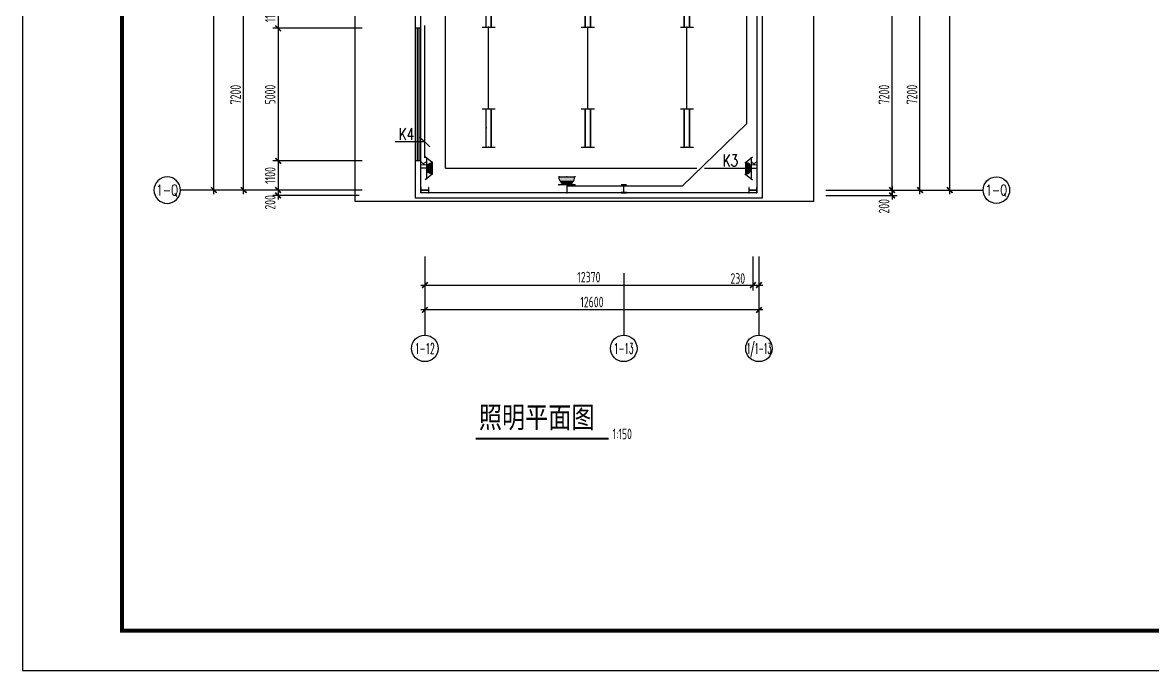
# Model space of a CAD drawing. Extents: x 696723 to 884653, y 341097 to 591307.
# Drawn here: x 750059 to 792666, y 381201 to 405625 of the extents above; entities that cross this region are included whole.
import ezdxf
from ezdxf.enums import TextEntityAlignment as Align

# ---------------------------------------------------------------- set-up
doc = ezdxf.new("R2010")
doc.units = 0
doc.header["$LTSCALE"] = 1000
doc.linetypes.add('30', pattern=[0])
doc.linetypes.add('DOTE', pattern=[2.42, 2, -0.2, 0.02, -0.2])
doc.layers.get('0').update_dxf_attribs({"linetype": 'CONTINUOUS'})
doc.layers.get('Defpoints').update_dxf_attribs({"linetype": 'CONTINUOUS'})
for name, color, linetype in [('AXIS', 253, '30'), ('AXIS_NUM', 7, 'CONTINUOUS'), ('DIM', 3, 'CONTINUOUS'), ('DIM_SYMB', 3, 'CONTINUOUS'), ('E-BZ', 4, 'CONTINUOUS'), ('E-PT', 1, 'CONTINUOUS'), ('E-SB', 3, 'CONTINUOUS'), ('EQUIP-照明', 3, 'CONTINUOUS'), ('GL', 150, 'CONTINUOUS'), ('PUB_TEXT', 7, 'CONTINUOUS'), ('图层3', 7, 'CONTINUOUS')]:
    doc.layers.add(name, color=color, linetype=linetype)
doc.styles.add('-宋体', font='', dxfattribs={"width": 0.8})
doc.styles.add('_TEL_ATTDEF', font='SIMPLEX', dxfattribs={"width": 0.8, "height": 3, "bigfont": 'HZTXT'})
doc.styles.add('_TEL_DIM', font='SIMPLEX', dxfattribs={"width": 0.8, "height": 3.5, "bigfont": 'HZTXT'})
doc.styles.add('TSSD_Axis', font='Complex.shx', dxfattribs={"width": 0.7, "bigfont": 'hztxt.shx'})
doc.styles.add('TSSD_Dimension', font='Tssdeng.shx', dxfattribs={"width": 0.7, "bigfont": 'hztxt.shx'})
doc.styles.get('-宋体').set_extended_font_data('SimSun')
doc.dimstyles.new('TSSD_100_100$0', dxfattribs={"dimtxt": 300, "dimasz": 100, "dimexe": 100, "dimexo": 300, "dimgap": 100, "dimtad": 1, "dimdec": 0, "dimzin": 0, "dimdsep": 46, "dimtxsty": 'TSSD_Dimension', "dimblk": 'ARCHTICK', "dimcen": 0, "dimdle": 100, "dimclrd": 3, "dimclre": 3, "dimclrt": 7, "dimazin": 0, "dimtfac": 1, "dimtdec": 0, "dimtix": 1, "dimtmove": 2, "dimatfit": 3, "dimldrblk": 'ARCHTICK', "dimfxl": 1, "dimtolj": 1, "dimtzin": 0, "dimarcsym": 0})

# ---------------------------------------------------------------- blocks, each defined once
blk = doc.blocks.new('ts_axno')
at = {"color": 0, "linetype": 'ByBlock', "lineweight": -2}
blk.add_circle((0, 0), 0.5, dxfattribs=at)
at = {"color": 0, "linetype": 'ByBlock', "lineweight": -2, "style": 'TSSD_Axis', "width": 0.7}
blk.add_attdef('A', text='', height=0.6, dxfattribs=at).set_placement((0, 0), align=Align.MIDDLE_CENTER)
blk = doc.blocks.new('_ArchTick')
at = {"color": 0, "linetype": 'ByBlock', "const_width": 0.4}
blk.add_lwpolyline([(-0.71, -0.71), (0.71, 0.71)], dxfattribs=at)
blk = doc.blocks.new('*D21')
at = {"layer": 'Defpoints', "color": 0}
for p in [(780098, 406511), (783901, 406511), (780098, 399311)]:
    blk.add_point(p, dxfattribs=at)
at = {"layer": 'DIM', "color": 3, "lineweight": -2}
for p, q in [((780498, 406511), (784101, 406511)), ((783901, 399161), (783901, 406661)), ((780498, 399311), (784101, 399311))]:
    blk.add_line(p, q, dxfattribs=at)
at = {"layer": 'DIM', "color": 3, "lineweight": -2, "xscale": 150, "yscale": 150, "zscale": 150}
for p, rotation in [((783901, 406511), 90), ((783901, 399311), 270)]:
    blk.add_blockref('_ArchTick', p, dxfattribs=dict(at, rotation=rotation))
at = {"layer": 'DIM', "color": 7, "insert": (783601, 402911), "char_height": 400, "attachment_point": 5, "rotation": 90, "style": 'TSSD_Dimension'}
blk.add_mtext('\\A1;7200', dxfattribs=at)
blk = doc.blocks.new('*D25')
at = {"layer": 'Defpoints', "color": 0}
for p in [(780398, 426761), (785023, 426761), (780246, 399311)]:
    blk.add_point(p, dxfattribs=at)
at = {"layer": 'DIM', "color": 3, "lineweight": -2}
for p, q in [((780798, 426761), (785223, 426761)), ((785023, 399161), (785023, 426911)), ((780646, 399311), (785223, 399311))]:
    blk.add_line(p, q, dxfattribs=at)
at = {"layer": 'DIM', "color": 3, "lineweight": -2, "xscale": 150, "yscale": 150, "zscale": 150}
for p, rotation in [((785023, 426761), 90), ((785023, 399311), 270)]:
    blk.add_blockref('_ArchTick', p, dxfattribs=dict(at, rotation=rotation))
at = {"layer": 'DIM', "color": 7, "insert": (784723, 413036), "char_height": 400, "attachment_point": 5, "rotation": 90, "style": 'TSSD_Dimension'}
blk.add_mtext('\\A1;27450', dxfattribs=at)
blk = doc.blocks.new('rt34v')
blk.add_hatch(color=4).paths.add_polyline_path([(0, -100), (0, 100), (-8, 100), (-8, 3), (-292, 3), (-292, 100), (-300, 100), (-300, -100), (-292, -100), (-292, -3), (-8, -3), (-8, -100)])
at = {"layer": '图层3', "color": 3}
blk.add_lwpolyline([(0, -100), (0, 100), (-8, 100), (-8, 3), (-292, 3), (-292, 100), (-300, 100), (-300, -100), (-292, -100), (-292, -3), (-8, -3), (-8, -100), (0, -100), (0, 100)], dxfattribs=at)
blk = doc.blocks.new('*D27')
at = {"layer": 'Defpoints', "color": 0}
for p in [(758394, 406511), (763080, 406511), (763080, 399311)]:
    blk.add_point(p, dxfattribs=at)
at = {"layer": 'DIM', "color": 3, "lineweight": -2}
for p, q in [((762680, 406511), (758194, 406511)), ((758394, 399161), (758394, 406661)), ((762680, 399311), (758194, 399311))]:
    blk.add_line(p, q, dxfattribs=at)
at = {"layer": 'DIM', "color": 3, "lineweight": -2, "xscale": 150, "yscale": 150, "zscale": 150}
for p, rotation in [((758394, 406511), 90), ((758394, 399311), 270)]:
    blk.add_blockref('_ArchTick', p, dxfattribs=dict(at, rotation=rotation))
at = {"layer": 'DIM', "color": 7, "insert": (758094, 402911), "char_height": 400, "attachment_point": 5, "rotation": 90, "style": 'TSSD_Dimension'}
blk.add_mtext('\\A1;7200', dxfattribs=at)
blk = doc.blocks.new('*D31')
at = {"layer": 'Defpoints', "color": 0}
for p in [(757272, 426761), (762780, 426761), (762932, 399311)]:
    blk.add_point(p, dxfattribs=at)
at = {"layer": 'DIM', "color": 3, "lineweight": -2}
for p, q in [((762380, 426761), (757072, 426761)), ((757272, 399161), (757272, 426911)), ((762532, 399311), (757072, 399311))]:
    blk.add_line(p, q, dxfattribs=at)
at = {"layer": 'DIM', "color": 3, "lineweight": -2, "xscale": 150, "yscale": 150, "zscale": 150}
for p, rotation in [((757272, 426761), 90), ((757272, 399311), 270)]:
    blk.add_blockref('_ArchTick', p, dxfattribs=dict(at, rotation=rotation))
at = {"layer": 'DIM', "color": 7, "insert": (756972, 413036), "char_height": 400, "attachment_point": 5, "rotation": 90, "style": 'TSSD_Dimension'}
blk.add_mtext('\\A1;27450', dxfattribs=at)
blk = doc.blocks.new('*D34')
at = {"layer": 'Defpoints', "color": 0}
for p in [(765229, 397210), (777599, 397210), (777599, 395728)]:
    blk.add_point(p, dxfattribs=at)
at = {"layer": 'DIM', "color": 3, "lineweight": -2}
for p, q in [((765229, 396810), (765229, 395528)), ((777599, 396810), (777599, 395528)), ((765079, 395728), (777749, 395728))]:
    blk.add_line(p, q, dxfattribs=at)
at = {"layer": 'DIM', "color": 3, "lineweight": -2, "xscale": 150, "yscale": 150, "zscale": 150, "rotation": 180}
blk.add_blockref('_ArchTick', (765229, 395728), dxfattribs=at)
at = {"layer": 'DIM', "color": 3, "lineweight": -2, "xscale": 150, "yscale": 150, "zscale": 150}
blk.add_blockref('_ArchTick', (777599, 395728), dxfattribs=at)
at = {"layer": 'DIM', "color": 7, "insert": (771414, 396028), "char_height": 400, "attachment_point": 5, "style": 'TSSD_Dimension'}
blk.add_mtext('\\A1;12370', dxfattribs=at)
blk = doc.blocks.new('*D35')
at = {"layer": 'Defpoints', "color": 0}
for p in [(777599, 397210), (777829, 397210), (777829, 395728)]:
    blk.add_point(p, dxfattribs=at)
at = {"layer": 'DIM', "color": 3, "lineweight": -2}
for p, q in [((777599, 396810), (777599, 395528)), ((777829, 396810), (777829, 395528)), ((777449, 395728), (777979, 395728))]:
    blk.add_line(p, q, dxfattribs=at)
at = {"layer": 'DIM', "color": 3, "lineweight": -2, "xscale": 150, "yscale": 150, "zscale": 150, "rotation": 180}
blk.add_blockref('_ArchTick', (777599, 395728), dxfattribs=at)
at = {"layer": 'DIM', "color": 3, "lineweight": -2, "xscale": 150, "yscale": 150, "zscale": 150}
blk.add_blockref('_ArchTick', (777829, 395728), dxfattribs=at)
at = {"layer": 'DIM', "color": 7, "insert": (777030, 395978), "char_height": 400, "attachment_point": 5, "style": 'TSSD_Dimension'}
blk.add_mtext('\\A1;230', dxfattribs=at)
blk = doc.blocks.new('*D36')
at = {"layer": 'Defpoints', "color": 0}
for p in [(765229, 397212), (777829, 397212), (765229, 394790)]:
    blk.add_point(p, dxfattribs=at)
at = {"layer": 'DIM', "color": 3, "lineweight": -2}
for p, q in [((765229, 396812), (765229, 394590)), ((777829, 396812), (777829, 394590)), ((777979, 394790), (765079, 394790))]:
    blk.add_line(p, q, dxfattribs=at)
at = {"layer": 'DIM', "color": 3, "lineweight": -2, "xscale": 150, "yscale": 150, "zscale": 150, "rotation": 180}
blk.add_blockref('_ArchTick', (765229, 394790), dxfattribs=at)
at = {"layer": 'DIM', "color": 3, "lineweight": -2, "xscale": 150, "yscale": 150, "zscale": 150}
blk.add_blockref('_ArchTick', (777829, 394790), dxfattribs=at)
at = {"layer": 'DIM', "color": 7, "insert": (771529, 395090), "char_height": 400, "attachment_point": 5, "style": 'TSSD_Dimension'}
blk.add_mtext('\\A1;12600', dxfattribs=at)
blk = doc.blocks.new('*D10')
at = {"layer": 'Defpoints', "color": 0}
for p in [(763270, 406511), (759696, 405411), (763270, 405411)]:
    blk.add_point(p, dxfattribs=at)
at = {"layer": 'DIM', "color": 3, "lineweight": -2}
for p, q in [((762870, 406511), (759496, 406511)), ((759696, 406661), (759696, 405261)), ((762870, 405411), (759496, 405411))]:
    blk.add_line(p, q, dxfattribs=at)
at = {"layer": 'DIM', "color": 3, "lineweight": -2, "xscale": 150, "yscale": 150, "zscale": 150}
for p, rotation in [((759696, 406511), 90), ((759696, 405411), 270)]:
    blk.add_blockref('_ArchTick', p, dxfattribs=dict(at, rotation=rotation))
at = {"layer": 'DIM', "color": 7, "insert": (759396, 405961), "char_height": 400, "attachment_point": 5, "rotation": 90, "style": 'TSSD_Dimension'}
blk.add_mtext('\\A1;1100', dxfattribs=at)
blk = doc.blocks.new('*D11')
at = {"layer": 'Defpoints', "color": 0}
for p in [(763270, 405411), (759696, 400411), (763270, 400411)]:
    blk.add_point(p, dxfattribs=at)
at = {"layer": 'DIM', "color": 3, "lineweight": -2}
for p, q in [((762870, 405411), (759496, 405411)), ((759696, 405561), (759696, 400261)), ((762870, 400411), (759496, 400411))]:
    blk.add_line(p, q, dxfattribs=at)
at = {"layer": 'DIM', "color": 3, "lineweight": -2, "xscale": 150, "yscale": 150, "zscale": 150}
for p, rotation in [((759696, 405411), 90), ((759696, 400411), 270)]:
    blk.add_blockref('_ArchTick', p, dxfattribs=dict(at, rotation=rotation))
at = {"layer": 'DIM', "color": 7, "insert": (759396, 402911), "char_height": 400, "attachment_point": 5, "rotation": 90, "style": 'TSSD_Dimension'}
blk.add_mtext('\\A1;5000', dxfattribs=at)
blk = doc.blocks.new('*D12')
at = {"layer": 'Defpoints', "color": 0}
for p in [(763270, 400411), (759696, 399311), (763270, 399311)]:
    blk.add_point(p, dxfattribs=at)
at = {"layer": 'DIM', "color": 3, "lineweight": -2}
for p, q in [((759696, 400561), (759696, 399161)), ((762870, 400411), (759496, 400411)), ((762870, 399311), (759496, 399311))]:
    blk.add_line(p, q, dxfattribs=at)
at = {"layer": 'DIM', "color": 3, "lineweight": -2, "xscale": 150, "yscale": 150, "zscale": 150}
for p, rotation in [((759696, 400411), 90), ((759696, 399311), 270)]:
    blk.add_blockref('_ArchTick', p, dxfattribs=dict(at, rotation=rotation))
at = {"layer": 'DIM', "color": 7, "insert": (759396, 399861), "char_height": 400, "attachment_point": 5, "rotation": 90, "style": 'TSSD_Dimension'}
blk.add_mtext('\\A1;1100', dxfattribs=at)
blk = doc.blocks.new('*D13')
at = {"layer": 'Defpoints', "color": 0}
for p in [(779946, 406511), (782846, 406511), (779946, 399311)]:
    blk.add_point(p, dxfattribs=at)
at = {"layer": 'DIM', "color": 3, "lineweight": -2}
for p, q in [((780346, 406511), (783046, 406511)), ((782846, 399161), (782846, 406661)), ((780346, 399311), (783046, 399311))]:
    blk.add_line(p, q, dxfattribs=at)
at = {"layer": 'DIM', "color": 3, "lineweight": -2, "xscale": 150, "yscale": 150, "zscale": 150}
for p, rotation in [((782846, 406511), 90), ((782846, 399311), 270)]:
    blk.add_blockref('_ArchTick', p, dxfattribs=dict(at, rotation=rotation))
at = {"layer": 'DIM', "color": 7, "insert": (782546, 402911), "char_height": 400, "attachment_point": 5, "rotation": 90, "style": 'TSSD_Dimension'}
blk.add_mtext('\\A1;7200', dxfattribs=at)
blk = doc.blocks.new('*D18')
at = {"layer": 'Defpoints', "color": 0}
for p in [(779951, 399311), (779951, 399111), (782846, 399111)]:
    blk.add_point(p, dxfattribs=at)
at = {"layer": 'DIM', "color": 3, "lineweight": -2}
for p, q in [((780351, 399311), (783046, 399311)), ((782846, 399461), (782846, 398961)), ((780351, 399111), (783046, 399111))]:
    blk.add_line(p, q, dxfattribs=at)
at = {"layer": 'DIM', "color": 3, "lineweight": -2, "xscale": 150, "yscale": 150, "zscale": 150}
for p, rotation in [((782846, 399311), 90), ((782846, 399111), 270)]:
    blk.add_blockref('_ArchTick', p, dxfattribs=dict(at, rotation=rotation))
at = {"layer": 'DIM', "color": 7, "insert": (782546, 398700), "char_height": 400, "attachment_point": 5, "rotation": 90, "style": 'TSSD_Dimension'}
blk.add_mtext('\\A1;200', dxfattribs=at)
blk = doc.blocks.new('*D19')
at = {"layer": 'Defpoints', "color": 0}
for p in [(763149, 399311), (759696, 399111), (763149, 399111)]:
    blk.add_point(p, dxfattribs=at)
at = {"layer": 'DIM', "color": 3, "lineweight": -2}
for p, q in [((762749, 399311), (759496, 399311)), ((759696, 399461), (759696, 398961)), ((762749, 399111), (759496, 399111))]:
    blk.add_line(p, q, dxfattribs=at)
at = {"layer": 'DIM', "color": 3, "lineweight": -2, "xscale": 150, "yscale": 150, "zscale": 150}
for p, rotation in [((759696, 399311), 90), ((759696, 399111), 270)]:
    blk.add_blockref('_ArchTick', p, dxfattribs=dict(at, rotation=rotation))
at = {"layer": 'DIM', "color": 7, "insert": (759396, 398847), "char_height": 400, "attachment_point": 5, "rotation": 90, "style": 'TSSD_Dimension'}
blk.add_mtext('\\A1;200', dxfattribs=at)
blk = doc.blocks.new('$equip$00001160')
for p, q in [((-1.2, 0.417), (-1.2, -0.417)), ((-1.2, 0.167), (1.2, 0.167)), ((1.2, 0.417), (1.2, -0.417)), ((-1.2, -0.167), (1.2, -0.167))]:
    blk.add_line(p, q)
at = {"const_width": 0.1}
for points in [[(-1.2, 0.167), (1.2, 0.167)], [(-1.2, -0.167), (1.2, -0.167)]]:
    blk.add_lwpolyline(points, dxfattribs=at)
at = {"layer": 'EQUIP-照明'}
for p in [(-1.2, 0), (0, 0.167), (1.2, 0), (0, -0.167)]:
    blk.add_point(p, dxfattribs=at)
at = {"layer": 'EQUIP-照明', "flags": 9}
blk.add_attdef('A', (0, 0), '', height=0.00002, dxfattribs=at)
blk = doc.blocks.new('$equip_U$00000097(DESKTOP-MDJN9SN)')
for p, q in [((-0.357, 0.714), (-0.724, 0.277)), ((-0.357, 0.75), (-0.357, 0.714)), ((0.357, 0.714), (-0.357, 0.714)), ((0.357, 0.75), (0.357, 0.714)), ((0.357, 0.714), (0.724, 0.277)), ((0.657, 0.357), (-0.657, 0.357)), ((0, 0.357), (0, 0))]:
    blk.add_line(p, q)
blk.add_arc((0, 0.714), 0.357, 180, 0)
for p in [(0, 0.714), (-0.657, 0.357), (0, 0), (0.657, 0.357)]:
    blk.add_point(p)
for points in [[(0.309, 0.536), (-0.309, 0.536), (0.357, 0.714), (-0.357, 0.714)], [(0.179, 0.405), (-0.179, 0.405), (0.309, 0.536), (-0.309, 0.536)], [(0, 0.357), (0, 0.357), (0.179, 0.405), (-0.179, 0.405)]]:
    blk.add_solid(points)
at = {"color": 7, "style": '_TEL_DIM'}
blk.add_attdef('$TEXT$', text='', height=0.312, dxfattribs=at).set_placement((0.31, 0.172), align=Align.MIDDLE_CENTER)
at = {"color": 7, "style": '_TEL_DIM', "flags": 1}
for tag in ['A', 'REMARK']:
    blk.add_attdef(tag, text='', height=0.000025, dxfattribs=at).set_placement((0, 0), align=Align.MIDDLE_CENTER)
blk = doc.blocks.new('$equip$00001237')
for p, q in [((-0.5, 1.05), (-0.5, 1)), ((-0.5, 1), (0.5, 1)), ((0.5, 1.05), (0.5, 1)), ((0.5, 0.5), (-0.5, 0.5)), ((0, 0.5), (0, 0))]:
    blk.add_line(p, q)
blk.add_arc((0, 1), 0.5, 180, 0)
for p in [(0, 1), (-0.5, 0.5), (0, 0), (0.5, 0.5)]:
    blk.add_point(p)
for points in [[(0.433, 0.75), (-0.433, 0.75), (0.5, 1), (-0.5, 1)], [(0.25, 0.567), (-0.25, 0.567), (0.433, 0.75), (-0.433, 0.75)], [(0, 0.5), (0, 0.5), (0.25, 0.567), (-0.25, 0.567)]]:
    blk.add_solid(points)
at = {"flags": 9}
blk.add_attdef('A', (0, 0), '', height=0.00002, dxfattribs=at)

msp = doc.modelspace()

# ---------------------------------------------------------------- linework, layer by layer
at = {"color": 8}
msp.add_line((779894.3, 398885.7), (762598.4, 398885.7), dxfattribs=at)
for points in [[(762598.4, 398885.7), (762598.4, 413624.2), (763481.3, 413807.3), (761859.6, 413907.5), (762598.4, 414208.3), (762598.4, 428474)], [(779894.3, 398885.7), (779894.3, 413624.2), (780777.2, 413807.3), (779155.5, 413907.5), (779894.3, 414208.3), (779894.3, 428474)]]:
    msp.add_lwpolyline(points, dxfattribs=at)
at = {"layer": 'AXIS', "color": 8, "linetype": 'ByBlock'}
for p, q in [((760013.5, 399310.6), (756013.5, 399310.6)), ((782281.6, 399310.6), (786281.6, 399310.6)), ((765229.3, 396174.7), (765229.3, 393842.8)), ((772729.3, 396174.7), (772729.3, 393842.8)), ((777829.3, 396174.7), (777829.3, 393842.8))]:
    msp.add_line(p, q, dxfattribs=at)
at = {"layer": 'DIM_SYMB', "linetype": 'ByBlock', "const_width": 80}
msp.add_lwpolyline([(767144.5, 389934.5), (772166.3, 389934.5)], dxfattribs=at)
at = {"layer": 'E-BZ'}
msp.add_line((765044.6, 401310), (765415.8, 400938.7), dxfattribs=at)
msp.add_lwpolyline([(750058.8, 381200.8), (839158.8, 381200.8), (839158.8, 444200.8), (750058.8, 444200.8)], close=True, dxfattribs=at)
at = {"layer": 'E-BZ', "const_width": 150}
msp.add_lwpolyline([(753808.8, 382700.8), (837658.8, 382700.8), (837658.8, 442700.8), (753808.8, 442700.8)], close=True, dxfattribs=at)
at = {"layer": 'E-BZ'}
for points in [[(764945.3, 401124.4), (764106.8, 401124.4)], [(765230.2, 401124.4), (764945.3, 401124.4)]]:
    msp.add_lwpolyline(points, dxfattribs=at)
at = {"layer": 'E-PT', "linetype": 'Continuous'}
for p, q in [((766003, 400130.7), (766003, 420789.5)), ((777357, 409371.7), (777357, 401808.3)), ((765230.2, 400524.7), (765230.2, 405518.8)), ((767635.3, 402371.6), (767635.3, 405455.2)), ((771374.8, 402371.6), (771374.8, 405455.2)), ((775114.2, 402371.6), (775114.2, 405455.2)), ((774949.6, 399468), (777357, 401808.3)), ((766003, 400130.7), (775487.8, 400130.7)), ((775774.7, 400130.7), (777320.5, 400130.7)), ((770581.4, 399468), (774949.6, 399468))]:
    msp.add_line(p, q, dxfattribs=at)
at = {"layer": 'GL', "color": 8}
for p, q in [((764879.3, 405410.6), (764879.3, 408060.6)), ((765079.3, 405410.6), (765079.3, 408060.6)), ((777749.1, 408060.6), (777749.1, 399310.6)), ((777949.1, 408060.6), (777949.1, 399310.6)), ((765079.3, 405410.6), (764879.3, 405410.6)), ((764879.3, 400410.6), (764879.3, 405410.6)), ((764945.3, 400410.6), (764945.3, 405410.6)), ((765013.3, 400410.6), (765013.3, 405410.6)), ((765079.3, 400410.6), (765079.3, 405410.6)), ((764879.3, 399010.6), (764879.3, 400410.6)), ((765079.3, 400410.6), (764879.3, 400410.6)), ((765079.3, 399210.6), (765079.3, 400410.6)), ((777749.1, 400410.6), (777749.1, 399210.6)), ((777949.1, 400410.6), (777949.1, 399010.6)), ((777949.1, 399010.6), (764879.3, 399010.6)), ((777749.1, 399210.6), (765079.3, 399210.6))]:
    msp.add_line(p, q, dxfattribs=at)

# ---------------------------------------------------------------- block references
at = {"color": 8}
for p in [(765379.3, 399310.6), (777749.1, 399310.6)]:
    msp.add_blockref('rt34v', p, dxfattribs=at)
at = {"color": 8, "rotation": 90}
msp.add_blockref('rt34v', (772729.3, 399510.6), dxfattribs=at)
at = {"layer": 'AXIS_NUM', "color": 8}
ref = msp.add_blockref('ts_axno', (755513.5, 399310.6), dxfattribs=dict(at, xscale=-1000, yscale=1000, zscale=1000))
ref.add_attrib('8', '1-Q', dxfattribs={"height": 400, "style": 'TSSD_Axis', "width": 0.7}).set_placement((755513.5, 399310.6), align=Align.MIDDLE_CENTER)
ref = msp.add_blockref('ts_axno', (786781.6, 399310.6), dxfattribs=dict(at, xscale=1000, yscale=1000, zscale=1000))
ref.add_attrib('8', '1-Q', dxfattribs={"height": 400, "style": 'TSSD_Axis', "width": 0.7}).set_placement((786781.6, 399310.6), align=Align.MIDDLE_CENTER)
ref = msp.add_blockref('ts_axno', (765229.3, 393342.8), dxfattribs=dict(at, xscale=1000, yscale=1000, zscale=1000))
ref.add_attrib('8', '1-12', dxfattribs={"height": 400, "style": 'TSSD_Axis', "width": 0.5}).set_placement((765229.3, 393342.8), align=Align.MIDDLE_CENTER)
ref = msp.add_blockref('ts_axno', (772729.3, 393342.8), dxfattribs=dict(at, xscale=1000, yscale=1000, zscale=1000))
ref.add_attrib('8', '1-13', dxfattribs={"height": 400, "style": 'TSSD_Axis', "width": 0.5}).set_placement((772729.3, 393342.8), align=Align.MIDDLE_CENTER)
ref = msp.add_blockref('ts_axno', (777829.3, 393342.8), dxfattribs=dict(at, xscale=1000, yscale=1000, zscale=1000))
ref.add_attrib('8', '1/1-13', dxfattribs={"height": 400, "style": 'TSSD_Axis', "width": 0.35}).set_placement((777829.3, 393342.8), align=Align.MIDDLE_CENTER)
at = {"layer": 'E-SB', "xscale": 600, "yscale": 600, "zscale": 600, "rotation": 90}
for p in [(767635.3, 406175.2), (771374.8, 406175.2), (775114.2, 406175.2), (767635.3, 401651.6), (771374.8, 401651.6), (775114.2, 401651.6)]:
    msp.add_blockref('$equip$00001160', p, dxfattribs=at)
at = {"layer": 'E-SB'}
ref = msp.add_blockref('$equip_U$00000097(DESKTOP-MDJN9SN)', (765079.3, 400130.7), dxfattribs=dict(at, xscale=-600, yscale=600, zscale=600, rotation=270))
ref.add_attrib('$TEXT$', 'K', dxfattribs={"layer": '0', "color": 7, "height": 187.5, "rotation": 90, "style": '_TEL_ATTDEF'}).set_placement((765182.8, 400316.9), align=Align.MIDDLE_CENTER)
ref = msp.add_blockref('$equip_U$00000097(DESKTOP-MDJN9SN)', (777749.1, 400130.7), dxfattribs=dict(at, xscale=600, yscale=600, zscale=600, rotation=90))
ref.add_attrib('$TEXT$', 'K', dxfattribs={"layer": '0', "color": 7, "height": 187.5, "rotation": 90, "style": '_TEL_ATTDEF'}).set_placement((777645.6, 400316.9), align=Align.MIDDLE_CENTER)
at = {"layer": 'E-SB', "xscale": 600, "yscale": 600, "zscale": 600}
msp.add_blockref('$equip$00001237', (770581.4, 399210.6), dxfattribs=at)

# ---------------------------------------------------------------- texts
at = {"layer": 'E-BZ', "color": 7, "style": '_TEL_DIM', "width": 0.752941}
for s, p in [('K4', (764238.1, 401199.4)), ('K3', (776453.6, 400205.7))]:
    msp.add_text(s, height=446.25, dxfattribs=at).set_placement(p)
at = {"layer": 'PUB_TEXT', "linetype": 'DOTE'}
for s, height, style, width, p in [('照明平面图', 800, '-宋体', 0.8, (767264.9, 390345.4)), ('1:150', 400, 'TSSD_Dimension', 0.7, (772306.6, 389916.4))]:
    msp.add_text(s, height=height, dxfattribs=dict(at, style=style, width=width)).set_placement(p)

# ---------------------------------------------------------------- dimensions: what is measured, and where the dimension line sits
at = {"layer": 'DIM', "color": 8}
for base, p1, p2, angle, picture, middle in [((757272.3, 426760.6), (762932.4, 399310.6), (762780, 426760.6), 90, '*D31', (756972.3, 413035.6)), ((785022.9, 426760.6), (780245.8, 399310.6), (780398.2, 426760.6), 90, '*D25', (784722.9, 413035.6)), ((758393.6, 406510.6), (763080, 399310.6), (763080, 406510.6), 90, '*D27', (758093.6, 402910.6)), ((759695.9, 405410.6), (763269.9, 406510.6), (763269.9, 405410.6), 270, '*D10', (759395.9, 405960.6)), ((782846.4, 406510.6), (779945.9, 399310.6), (779945.9, 406510.6), 90, '*D13', (782546.4, 402910.6)), ((783901.5, 406510.6), (780098.2, 399310.6), (780098.2, 406510.6), 90, '*D21', (783601.5, 402910.6)), ((759695.9, 400410.6), (763269.9, 405410.6), (763269.9, 400410.6), 270, '*D11', (759395.9, 402910.6)), ((759695.9, 399310.6), (763269.9, 400410.6), (763269.9, 399310.6), 270, '*D12', (759395.9, 399860.6))]:
    dim = msp.add_linear_dim(base=base, p1=p1, p2=p2, angle=angle, dimstyle='TSSD_100_100$0', override={"dimtxt": 400, "dimasz": 150, "dimexe": 200, "dimexo": 400, "dimdle": 150}, dxfattribs=at)
    dim.commit()
    dim.dimension.update_dxf_attribs({"geometry": picture, "text_midpoint": middle})
for base, p1, p2, picture, middle in [((759695.9, 399110.6), (763148.6, 399310.6), (763148.6, 399110.6), '*D19', (759395.9, 398847.3)), ((782846.4, 399110.6), (779950.9, 399310.6), (779950.9, 399110.6), '*D18', (782546.4, 398699.7))]:
    dim = msp.add_linear_dim(base=base, p1=p1, p2=p2, angle=90, dimstyle='TSSD_100_100$0', override={"dimtxt": 400, "dimasz": 150, "dimexe": 200, "dimexo": 400, "dimdle": 150}, dxfattribs=at)
    dim.commit()
    dim.dimension.update_dxf_attribs({"geometry": picture, "text_midpoint": middle, "dimtype": 128})
for base, p1, p2, picture, middle in [((765229.3, 394789.6), (777829.3, 397211.7), (765229.3, 397211.7), '*D36', (771529.3, 395089.6)), ((777599.3, 395728), (765229.3, 397210.1), (777599.3, 397210.1), '*D34', (771414.3, 396028))]:
    dim = msp.add_linear_dim(base=base, p1=p1, p2=p2, dimstyle='TSSD_100_100$0', override={"dimtxt": 400, "dimasz": 150, "dimexe": 200, "dimexo": 400, "dimdle": 150}, dxfattribs=at)
    dim.commit()
    dim.dimension.update_dxf_attribs({"geometry": picture, "text_midpoint": middle})
dim = msp.add_linear_dim(base=(777829.3, 395728), p1=(777599.3, 397210.1), p2=(777829.3, 397210.1), dimstyle='TSSD_100_100$0', override={"dimtxt": 400, "dimasz": 150, "dimexe": 200, "dimexo": 400, "dimdle": 150}, dxfattribs=at)
dim.commit()
dim.dimension.update_dxf_attribs({"geometry": '*D35', "text_midpoint": (777029.6, 395978), "dimtype": 128})

doc.saveas('drawing.dxf')
